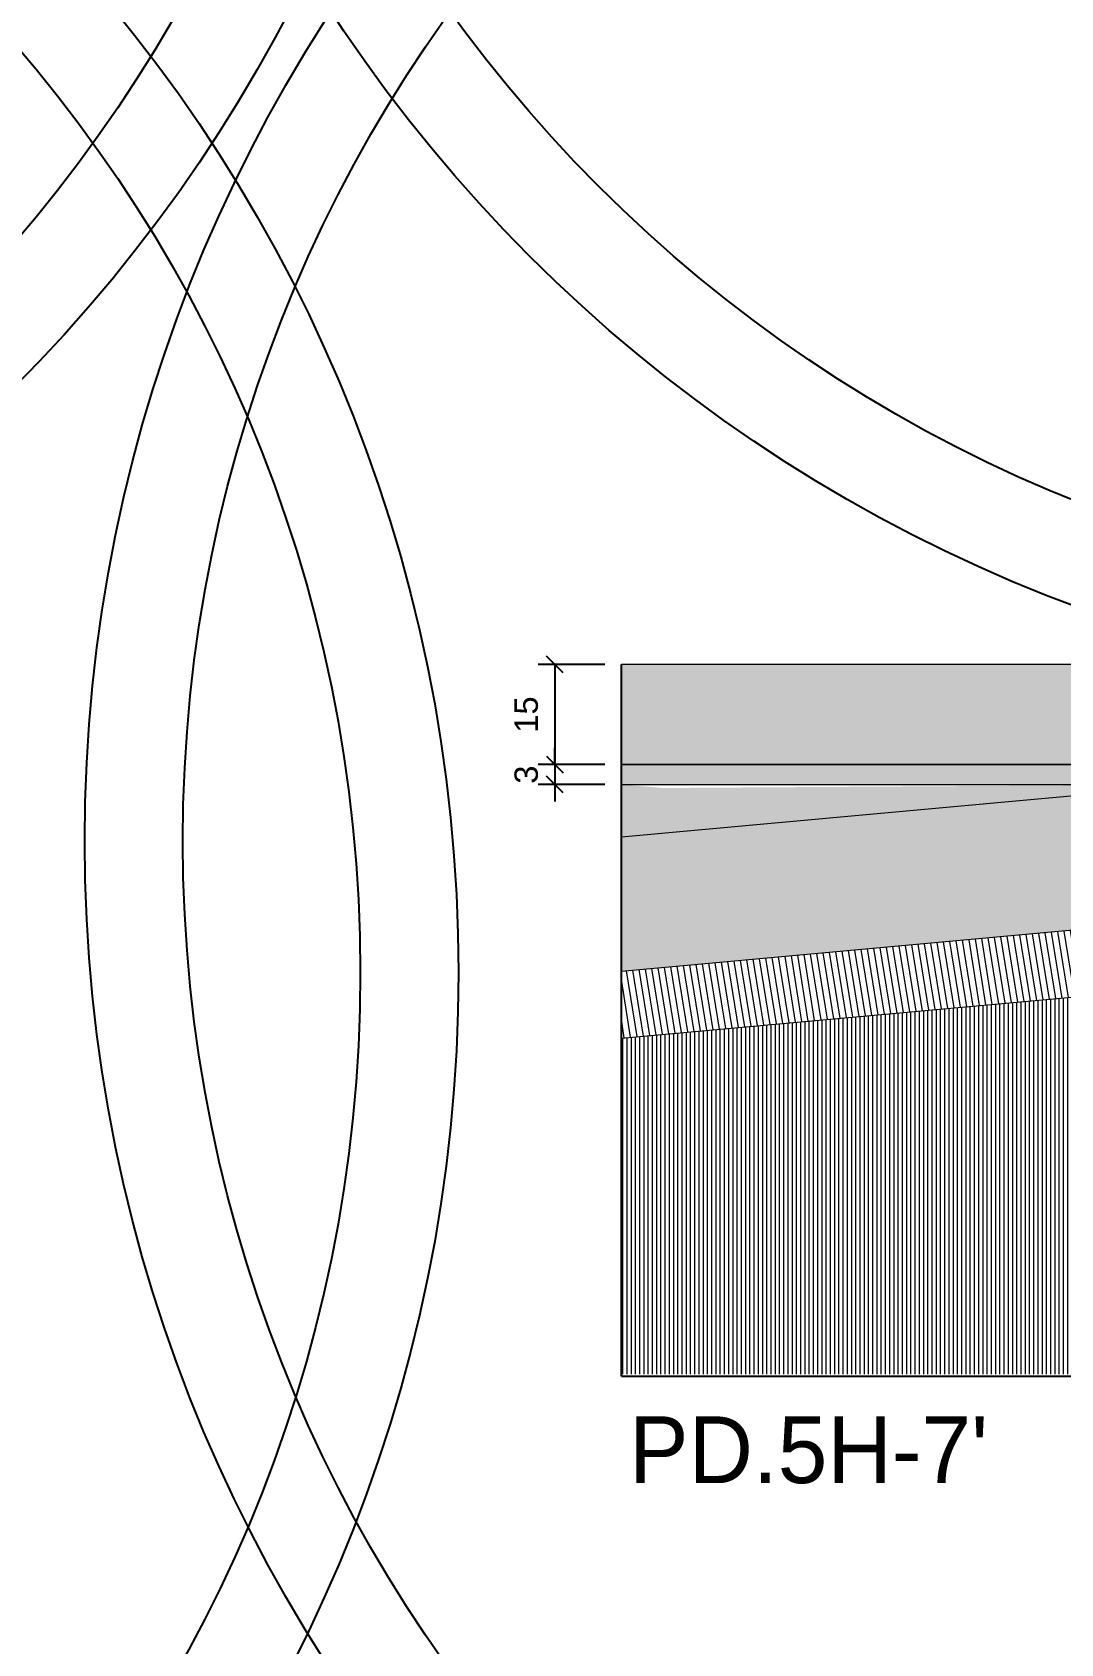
# Model space of a CAD drawing. Header units: metres. Extents: x -325 to 301, y -147 to 149.
# Drawn here: x 67.962 to 69.504, y 36.712 to 39.126 of the extents above; entities that cross this region are included whole.
import ezdxf

# ---------------------------------------------------------------- set-up
doc = ezdxf.new("R2010")
doc.units = ezdxf.units.M
doc.layers.get('Defpoints').update_dxf_attribs({"lineweight": 13})
doc.layers.add('-aux', color=50, linetype='Continuous', plot=False)
doc.layers.add('-AUX-QAD', color=5, linetype='Continuous', plot=False)
doc.layers.add('0-TX-1_25', color=7, linetype='Continuous', true_color=0x3f4f7f)
doc.layers.add('EIT_3 TR sorra', color=7, linetype='Continuous', true_color=0xd8ceb0)
doc.layers.add('03-TR-Paviment_08_Natural Stone Bleachers', color=7, linetype='Continuous', lineweight=5, true_color=0xafad9d)
doc.layers.add('3-TR tot_u', color=7, linetype='Continuous', lineweight=5, true_color=0x787878)
for name, color, linetype, lineweight in [('1-CM', 7, 'Continuous', 0), ('3-TR Formigó', 252, 'Continuous', 0), ('3-TR Seleccionat', 44, 'Continuous', 0)]:
    doc.layers.add(name, color=color, linetype=linetype, lineweight=lineweight)
doc.layers.add('1-SECCIÓ', color=1, linetype='Continuous')
doc.styles.get("Standard").update_dxf_attribs({"font": 'arial.ttf'})
doc.styles.add('x-llegenda materials$0$ENGRAVERS', font='TT0586M.TTF')
doc.dimstyles.new('ISO-25', dxfattribs={"dimtxt": 0.1, "dimasz": 0.1, "dimexe": 0.1, "dimexo": 0.1, "dimgap": 0.1, "dimtad": 1, "dimdec": 0, "dimlfac": 100, "dimzin": 9, "dimtxsty": 'Standard', "dimblk": 'OBLIQUE', "dimcen": 0.1, "dimadec": 0, "dimazin": 0, "dimtfac": 1, "dimtdec": 0, "dimtmove": 0, "dimatfit": 3, "dimldrblk": 'OBLIQUE', "dimfxl": 1, "dimarcsym": 0})

# ---------------------------------------------------------------- blocks, each defined once
blk = doc.blocks.new('_Oblique')
at = {"color": 0, "lineweight": -2}
blk.add_line((-0.499999999995058, -0.4999999998130015), (0.500000000028669, 0.500000000163238), dxfattribs=at)
blk = doc.blocks.new('*D1871')
at = {"layer": '0-TX-1_25', "color": 0, "lineweight": -2, "transparency": 16777216}
for p, q in [((68.82042314409958, 38.17885340721016), (68.72042314410055, 38.17885340721016)), ((68.74542314410056, 38.17885340721016), (68.74542314410056, 38.02885340721016)), ((68.82042314409958, 38.02885340721016), (68.72042314410055, 38.02885340721016))]:
    blk.add_line(p, q, dxfattribs=at)
at = {"layer": 'Defpoints', "color": 0, "transparency": 16777216}
for p in [(68.84542314409958, 38.17885340721016), (68.74542314410056, 38.02885340721016), (68.84542314409958, 38.02885340721016)]:
    blk.add_point(p, dxfattribs=at)
at = {"layer": '0-TX-1_25', "color": 0, "lineweight": -2, "transparency": 16777216, "xscale": 0.025, "yscale": 0.025, "zscale": 0.025}
for p, rotation in [((68.74542314410056, 38.17885340721016), 90), ((68.74542314410056, 38.02885340721016), 270)]:
    blk.add_blockref('_Oblique', p, dxfattribs=dict(at, rotation=rotation))
at = {"layer": '0-TX-1_25', "color": 0, "transparency": 16777216, "insert": (68.7025530895303, 38.10385340721013), "char_height": 0.035, "attachment_point": 5, "rotation": 90}
blk.add_mtext('15', dxfattribs=at)
blk = doc.blocks.new('*D1863')
at = {"layer": '0-TX-1_25', "color": 0, "lineweight": -2, "transparency": 16777216}
for p, q in [((68.7454231440997, 38.02885340721016), (68.7454231440997, 38.05385340721016)), ((68.82042314409958, 38.02885340721016), (68.7204231440997, 38.02885340721016)), ((68.7454231440997, 38.02885340721016), (68.7454231440997, 37.99885340721016)), ((68.82042314409958, 37.99885340721016), (68.7204231440997, 37.99885340721016)), ((68.7454231440997, 37.99885340721016), (68.7454231440997, 37.97385340721016))]:
    blk.add_line(p, q, dxfattribs=at)
at = {"layer": 'Defpoints', "color": 0, "transparency": 16777216}
for p in [(68.84542314409958, 38.02885340721016), (68.7454231440997, 37.99885340721016), (68.84542314409958, 37.99885340721016)]:
    blk.add_point(p, dxfattribs=at)
at = {"layer": '0-TX-1_25', "color": 0, "lineweight": -2, "transparency": 16777216, "xscale": 0.025, "yscale": 0.025, "zscale": 0.025}
for p, rotation in [((68.7454231440997, 38.02885340721016), 270), ((68.7454231440997, 37.99885340721016), 90)]:
    blk.add_blockref('_Oblique', p, dxfattribs=dict(at, rotation=rotation))
at = {"layer": '0-TX-1_25', "color": 0, "transparency": 16777216, "insert": (68.70254115228525, 38.01385340721013), "char_height": 0.035, "attachment_point": 5, "rotation": 90}
blk.add_mtext('3', dxfattribs=at)
blk = doc.blocks.new('*D3011')
at = {"layer": '0-TX-1_25', "color": 0, "lineweight": -2, "transparency": 16777216}
blk.add_arc((63.28904020295624, 37.11278527270963), 6.476876798726993, 0, 5.200385729287083, dxfattribs=at)
at = {"layer": 'Defpoints', "color": 0, "transparency": 16777216}
for p in [(70.91325741373234, 37.80669514720751), (68.84542314409956, 37.61849345005555), (69.76295294943856, 37.30871081168307), (68.84542314409956, 37.11278527270963), (71.84542314409954, 37.11278527270963)]:
    blk.add_point(p, dxfattribs=at)
at = {"layer": '0-TX-1_25', "color": 0, "lineweight": -2, "transparency": 16777216, "xscale": 0.025, "yscale": 0.025, "zscale": 0.025}
for p, rotation in [((69.7392568064835, 37.69984475306015), 95.20038572928709), ((69.76591700168325, 37.11278527270963), 270)]:
    blk.add_blockref('_Oblique', p, dxfattribs=dict(at, rotation=rotation))
at = {"layer": '0-TX-1_25', "color": 0, "transparency": 16777216, "insert": (69.80200288657763, 37.40855914620251), "char_height": 0.035, "attachment_point": 5, "rotation": 272.60019286464365}
blk.add_mtext('5°', dxfattribs=at)

msp = doc.modelspace()

# ---------------------------------------------------------------- hatches: boundary and pattern name
at = {"layer": '03-TR-Paviment_08_Natural Stone Bleachers'}
h = msp.add_hatch(dxfattribs=at)
h.set_pattern_fill('DASH', color=256, scale=0.0011, angle=233.508609717075, style=0, double=1)
h.set_pattern_definition([(233.508609717075, (4.824810293491105, -15.12347124927061), (0.0007307855367451985, -0.004884778909969624), [0.0034925, -0.0034925])])
h.paths.add_polyline_path([(68.84542314409956, 38.1788378770207), (68.84542314409957, 38.02885340721014), (69.70842075886388, 38.02885340721014), (69.70842132857327, 38.17879810719748)])
at = {"layer": '3-TR Formigó'}
h = msp.add_hatch(dxfattribs=at)
h.set_pattern_fill('ANSI31', color=256, scale=0.003, angle=234.1752438963392)
h.set_pattern_definition([(279.1752438963392, (-140.3635334895784, -6.250868786369161), (0.009403130041245794, 0.001518805592372136), [])])
h.paths.add_polyline_path([(70.90871610299776, 37.90669514720752), (68.84542820260467, 37.71931839375578), (68.84542314409956, 37.61931839369181), (70.91325741373237, 37.80669514720752), (71.00842075890016, 37.80669514720752), (71.00871610299775, 37.90669514720752)])
at = {"layer": '3-TR Seleccionat'}
h = msp.add_hatch(dxfattribs=at)
h.set_pattern_fill('ANSI31', color=256, scale=0.002, angle=225, style=0)
h.set_pattern_definition([(270, (-130.2760831451884, -9.52449117600905), (0.00635, -1.734723475976807e-18), [])])
h.paths.add_polyline_path([(71.50871610299775, 37.82177547577183), (71.50871610299775, 37.30885340721014), (71.00871610299775, 37.30885340721014), (71.00871610299775, 37.80669514720752), (70.90871610299776, 37.80669514720752), (68.84542314409956, 37.61849345005555), (68.84118207327558, 37.11579691796803), (71.84542314409954, 37.11579691796802), (71.84542314409956, 37.82882143078326)])
at = {"layer": '3-TR tot_u'}
h = msp.add_hatch(dxfattribs=at)
h.set_pattern_fill('AR-CONC', color=256, scale=0.0002, angle=90.26641431039367)
h.set_pattern_definition([(140.2664143103937, (269990.8589339706, -738419.8400235375), (0.003018358551071247, 0.03645136258436954), [0.00381, -0.04191]), (85.26641431039367, (269990.8589339706, -738419.8400235375), (-0.03817818106754276, -0.007226282933233686), [0.003048, -0.033528116834]), (190.7178590103937, (269990.8591854998, -738419.8369859337), (-0.03515982095845395, 0.02922507956224307), [0.00323800176, -0.03561804892000001]), (136.4506143103937, (269990.8487740805, -738419.8400707794), (0.00815628255818146, 0.05425431968784703), [0.005715, -0.062865]), (186.9019719203937, (269990.8494537652, -738419.8355495901), (-0.04970546584793135, 0.04725021761608914), [0.004857004628, -0.053427121632]), (81.45056548039366, (269990.8487740805, -738419.8400707794), (-0.04970546584550613, 0.04725021761879526), [0.004571993414, -0.050291946384]), (111.2664143103937, (269990.851290432, -738419.8349790238), (0.02031182351307306, 0.03041765279537408), [0.00381, -0.04191]), (56.2664143103937, (269990.851290432, -738419.8349790238), (-0.03689466829018208, 0.01218898497184377), [0.003048, -0.033528]), (161.7178593103937, (269990.852983084, -738419.8324442194), (-0.01658284496692729, 0.04260663769872181), [0.003238001759999998, -0.03561798751999996]), (127.7664143103937, (269990.8589339706, -738419.8400235375), (-0.01691369723239765, 0.0005390813352213942), [0, -0.0331216, 0, -0.034036, 0, -0.033655]), (97.76641431039367, (269990.8589339706, -738419.8400235375), (-0.02009803784807661, 0.01327062430379522), [0, -0.0194056, 0, -0.0323596, 0, -0.012827]), (57.76641431039366, (269990.8589866453, -738419.851351815), (0.001019642850235293, 0.02712315336894964), [0, -0.0127, 0, -0.039624, 0, -0.052578]), (47.76641431039366, (269990.8590102663, -738419.8564317601), (-0.005222997154178432, 0.02960187044262312), [0, -0.01651, 0, -0.0263144, 0, -0.037338])])
h.paths.add_polyline_path([(69.72531613535857, 37.79912584920847), (70.90871610299776, 37.90669514720752), (71.00871610299775, 37.90669514720752), (71.00871610299775, 37.40885340721014), (71.50871610299775, 37.40885340721014), (71.50871610299775, 38.10885340721014), (70.90871610299776, 38.10885340721014), (70.40842075886388, 38.10885340721014), (69.70855858612636, 38.10885340721014), (69.70842075886388, 37.99885340721014), (68.90842075886388, 37.99385340721014), (68.84542314409956, 37.99885340721014), (68.84542314409956, 37.88885340721014), (68.84542314409956, 37.71890677253506), (69.72166979969482, 37.79912228801988)])
at = {"layer": 'EIT_3 TR sorra'}
h = msp.add_hatch(dxfattribs=at)
h.set_pattern_fill('ANSI36', color=256, scale=0.00107500000000001, angle=-0.05884456060995599, style=0, double=1)
h.set_pattern_definition([(44.94115543939003, (67.33367965347367, 39.7031459245249), (0.001816898295250332, 0.00663510802766759), [0.008532812500000079, -0.001706562500000016, 0, -0.001706562500000016])])
h.paths.add_polyline_path([(68.84542314409956, 38.02885340677643), (68.84542314409956, 37.99885340721014), (69.70842084603987, 37.99885340721014), (69.70842067168789, 38.02885340566581)])

# ---------------------------------------------------------------- linework, layer by layer
at = {"layer": '-aux'}
msp.add_lwpolyline([(68.84542314409956, 37.11278527270964), (71.84542314409956, 37.11278527270964)], dxfattribs=at)
at = {"layer": '-AUX-QAD'}
for centre, radius in [((70.3157401271516, 40.39975943216567), 2.275066578693362), ((70.3157401271516, 40.39975943216567), 2.127946726816823), ((66.32569970808905, 40.20258544233154), 2.275066578693362), ((66.32569970808905, 40.20258544233154), 2.127946726816823), ((70.3157401271516, 37.91438797755965), 2.275066578693362), ((70.3157401271516, 37.91438797755965), 2.127946726816823), ((66.32569970808905, 37.71721398772551), 2.275066578693362), ((66.32569970808905, 37.71721398772551), 2.127946726816823)]:
    msp.add_circle(centre, radius, dxfattribs=at)
at = {"layer": '1-CM'}
for points in [[(68.84542314409956, 38.02885340721014), (69.70871610299776, 38.02885340721014), (69.70842075886388, 38.17885340721014), (68.84542314409956, 38.17885340721014)], [(68.84542314409956, 37.99885340721014), (69.70842075886388, 37.99885340721014), (69.70842075886388, 38.02885340721014), (68.84542314409956, 38.02885340721014)], [(71.00871610299775, 37.80669514720752), (70.91325741373237, 37.80669514720752), (68.84542314409956, 37.61849345005555)], [(69.72366531678156, 37.79930496652798), (68.84542314409956, 37.71890677253506)]]:
    msp.add_lwpolyline(points, dxfattribs=at)
at = {"layer": '1-CM', "color": 251, "true_color": 0x636466}
msp.add_lwpolyline([(68.84542314409956, 37.92052466412459), (70.90842075886388, 38.10885340721014)], dxfattribs=at)
at = {"layer": '1-SECCIÓ'}
msp.add_lwpolyline([(68.84542314409956, 37.11278527270964), (68.84542314409956, 38.17885340721014)], dxfattribs=at)

# ---------------------------------------------------------------- texts
at = {"layer": '-aux', "insert": (68.85642399460181, 37.05239412818948), "char_height": 0.1, "width": 19.21009939306024, "attachment_point": 1, "style": 'x-llegenda materials$0$ENGRAVERS'}
msp.add_mtext("PD.5H-7'", dxfattribs=at)

# ---------------------------------------------------------------- dimensions: what is measured, and where the dimension line sits
at = {"layer": '0-TX-1_25'}
dim = msp.add_linear_dim(base=(68.74542314410056, 38.02885340721016), p1=(68.84542314409956, 38.17885340721014), p2=(68.84542314409956, 38.02885340721014), angle=90, dimstyle='ISO-25', override={"dimtxt": 0.035, "dimasz": 0.025, "dimexe": 0.025, "dimexo": 0.025, "dimgap": 0.025, "dimblk1": 'Oblique', "dimblk2": 'Oblique', "dimsah": 1, "dimfxl": 0.1, "dimfxlon": 1, "dimarcsym": 1}, dxfattribs=at)
dim.commit()
dim.dimension.update_dxf_attribs({"geometry": '*D1871', "text_midpoint": (68.7025530895303, 38.10385340721013)})
dim = msp.add_linear_dim(base=(68.7454231440997, 37.99885340721016), p1=(68.84542314409956, 38.02885340721014), p2=(68.84542314409956, 37.99885340721014), angle=90, dimstyle='ISO-25', override={"dimtxt": 0.035, "dimasz": 0.025, "dimexe": 0.025, "dimexo": 0.025, "dimgap": 0.025, "dimblk1": 'Oblique', "dimblk2": 'Oblique', "dimsah": 1, "dimfxl": 0.1, "dimfxlon": 1, "dimarcsym": 1}, dxfattribs=at)
dim.commit()
dim.dimension.update_dxf_attribs({"geometry": '*D1863', "text_midpoint": (68.7454231440997, 38.01385340721013), "dimtype": 160})
dim = msp.add_angular_dim_2l(base=(69.76295294943856, 37.30871081168307), line1=((68.84542314409956, 37.11278527270964), (71.84542314409956, 37.11278527270964)), line2=((70.91325741373237, 37.80669514720752), (68.84542314409956, 37.61849345005555)), dimstyle='ISO-25', override={"dimtxt": 0.035, "dimasz": 0.025, "dimexe": 0.025, "dimexo": 0.025, "dimgap": 0.025, "dimblk1": 'Oblique', "dimblk2": 'Oblique', "dimsah": 1, "dimfxl": 0.1, "dimfxlon": 1, "dimarcsym": 1}, dxfattribs=at)
dim.commit()
dim.dimension.update_dxf_attribs({"geometry": '*D3011', "text_midpoint": (69.80200288657761, 37.40855914620252)})

doc.saveas('drawing.dxf')
